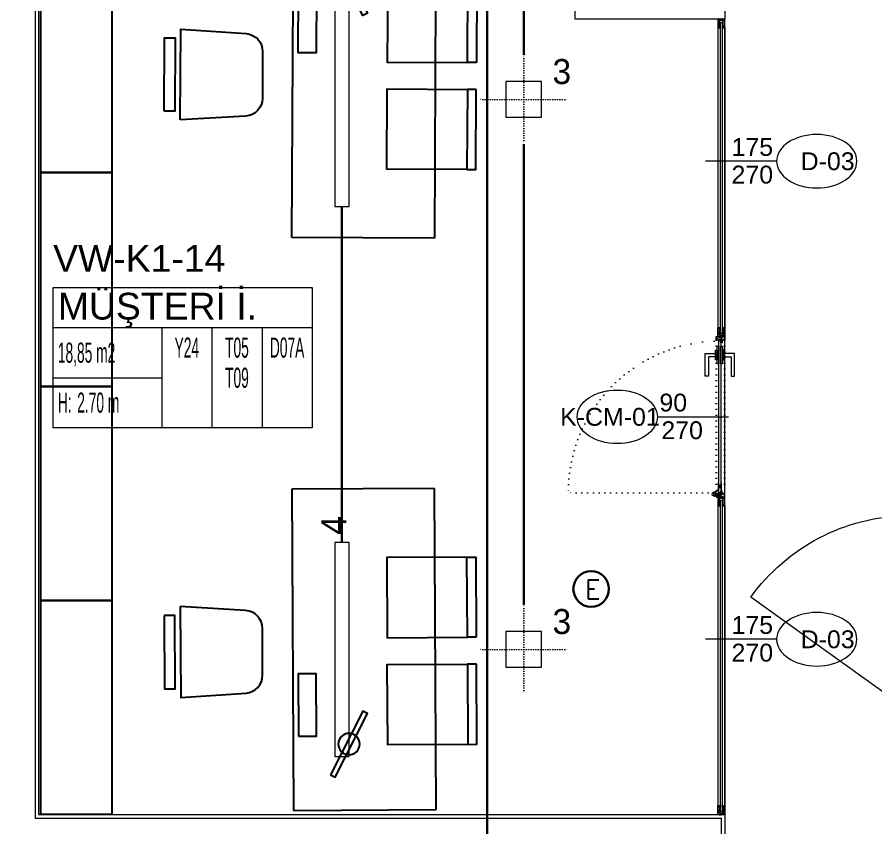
# Model space of a CAD drawing. Extents: x -2012 to 34975, y -1043 to 8321.
# Drawn here: x 18085.8 to 18567.6, y 3357.1 to 3811.6 of the extents above; entities that cross this region are included whole.
import ezdxf
from ezdxf.enums import TextEntityAlignment as Align

# ---------------------------------------------------------------- set-up
doc = ezdxf.new("R2010")
doc.units = 0
doc.header["$LTSCALE"] = 25
doc.linetypes.add('DASHDOT', pattern=[1, 0.5, -0.25, 0, -0.25])
doc.linetypes.add('DOT2', pattern=[0.125, 0, -0.125])
doc.layers.get('0').update_dxf_attribs({"color": 9, "lineweight": 9})
for name, color, linetype, lineweight in [('0 @ 1', 9, 'Continuous', 9), ('00', 9, 'Continuous', 9), ('04', 9, 'Continuous', 9), ('05', 9, 'Continuous', 9), ('06C', 9, 'Continuous', 9), ('06D', 9, 'Continuous', 9), ('07K', 9, 'Continuous', 9), ('10', 9, 'Continuous', 9), ('14', 9, 'Continuous', 9), ('15', 9, 'Continuous', 9), ('20', 9, 'DOT2', 9), ('21_MAHAL', 9, 'Continuous', 9), ('22', 8, 'Continuous', 9), ('31', 9, 'Continuous', 9), ('E-ACİL AYDINLATMA KİTİ', 7, 'Continuous', 30), ('E-KABLO', 7, 'Continuous', 30)]:
    doc.layers.add(name, color=color, linetype=linetype, lineweight=lineweight)
doc.styles.add('Arial', font='arial.ttf', dxfattribs={"height": 2.5})
doc.styles.add('E-YAZI', font='txttw.shx')
doc.styles.add('MuuM_TEXT-STANDART', font='ARIALN.TTF')
doc.styles.add('TX-TEXT', font='')
doc.styles.get('TX-TEXT').set_extended_font_data('TrSah Futura Lt BT')
pattern_1 = [(225, (-604.72494, -2171.82614), (-0.0883883476, 0.0883883476), []), (135, (-604.72494, -2171.82614), (0.0883883476, 0.0883883476), [])]

# ---------------------------------------------------------------- blocks, each defined once
blk = doc.blocks.new('p-araba-polo')
blk.add_line((1.2557, 0.8419), (1.8967, 1.7338))
at = {"extrusion": (0, 0, -1)}
blk.add_arc((-1.2557, 0.8419), 1.0984, 125.7081, 179.024, dxfattribs=at)
blk = doc.blocks.new('0_doorno')
blk.add_lwpolyline([(4.5, 0), (12.5, 0)])
blk.add_ellipse((0, 0), major_axis=(-4.5, 0), ratio=0.666667)
at = {"style": 'Arial'}
blk.add_attdef('YUKSEKLIK', text='', height=2, dxfattribs=at).set_placement((5, 5.9), align=Align.TOP_LEFT)
blk.add_attdef('KAPINO', text='', height=1.4, dxfattribs=at).set_placement((-0.019, -0.035), align=Align.MIDDLE)
blk.add_attdef('GENISLIK', text='', height=2, dxfattribs=at).set_placement((5, -1.895), align=Align.BOTTOM_LEFT)
blk = doc.blocks.new('p-strahle-alüminyumdoğramaprofili')
at = {"layer": '10'}
h = blk.add_hatch(dxfattribs=at)
h.set_pattern_fill('NET', color=256, angle=315, style=0)
h.set_pattern_definition(pattern_1)
h.paths.add_polyline_path([(-4.62, 2.65), (-4.68, 2.65), (-4.72, 2.75), (-4.72, 2.8), (-4.69, 2.8), (-4.69, 2.92), (-4.98, 2.92), (-4.98, 2.8), (-4.95, 2.8), (-4.99, 2.65), (-5.08, 2.66), (-5.25, 2.28), (-5.14, 2.28), (-5.14, 2.33), (-4.98, 2.52, 0.2599), (-4.9, 2.28), (-4.66, 2.28, 0.382682)])
h.paths.add_polyline_path([(-4.86, 2.52), (-4.67, 2.52, -2.16717)], flags=16)
h = blk.add_hatch(dxfattribs=at)
h.set_pattern_fill('NET', color=256, angle=315, style=0)
h.set_pattern_definition(pattern_1)
h.paths.add_polyline_path([(-4.62, 0.88), (-4.68, 0.88), (-4.72, 0.77), (-4.72, 0.73), (-4.69, 0.73), (-4.69, 0.6), (-4.98, 0.6), (-4.98, 0.73), (-4.95, 0.73), (-4.99, 0.88), (-5.08, 0.87), (-5.25, 1.24), (-5.14, 1.24), (-5.14, 1.2), (-4.98, 1.01, -0.2599), (-4.9, 1.24), (-4.66, 1.24, -0.382682)])
h.paths.add_polyline_path([(-4.86, 1), (-4.67, 1, 2.16717)], flags=16)
h = blk.add_hatch(dxfattribs=at)
h.set_pattern_fill('NET', color=256, angle=315, style=0)
h.set_pattern_definition([(225, (-608.45214, -2173.53612), (-0.0883883476, 0.0883883476), []), (135, (-608.45214, -2173.53612), (0.0883883476, 0.0883883476), [])])
h.paths.add_polyline_path([(-3.45, 2.28), (-3.45, 2.57), (-4.49, 2.57), (-4.49, 2.28)])
h = blk.add_hatch(dxfattribs=at)
h.set_pattern_fill('NET', color=256, angle=315, style=0)
h.set_pattern_definition([(225, (-608.45214, -2180.04526), (-0.0883883476, 0.0883883476), []), (135, (-608.45214, -2180.04526), (0.0883883476, 0.0883883476), [])])
h.paths.add_polyline_path([(-3.45, 0.93), (-3.45, 1.24), (-4.49, 1.24), (-4.49, 0.93)])
h = blk.add_hatch(dxfattribs=at)
h.set_pattern_fill('NET', color=256, angle=315, style=0)
h.set_pattern_definition([(225, (-629.50454, -2177.58922), (-0.0883883476, 0.0883883476), []), (135, (-629.50454, -2177.58922), (0.0883883476, 0.0883883476), [])])
h.paths.add_polyline_path([(0, 0.68), (0, 1.75), (-0.18, 1.75), (-0.18, 0.68)])
for points in [[(-5.08, 2.66), (-5.25, 2.28)], [(-5.09, 0.88), (-5.25, 1.24)], [(-4.98, 2.52), (-5.14, 2.33), (-5.14, 2.28)], [(-4.98, 1.01), (-5.14, 1.2), (-5.14, 1.24)], [(-4.92, 3.6), (-4.92, 3.16), (-4.61, 3.16), (-4.61, 2.87), (-4.52, 2.87), (-4.62, 2.65), (-4.68, 2.65), (-4.72, 2.75), (-4.72, 2.8), (-4.69, 2.8), (-4.69, 3.05), (-4.98, 3.05), (-4.98, 2.8), (-4.95, 2.8), (-4.99, 2.65), (-5.08, 2.66), (-5.07, 3.76), (-0.11, 3.76)], [(-4.69, 2.92), (-4.98, 2.92)], [(-4.71, 0.6), (-4.98, 0.6)], [(-2.83, 0.2), (-2.67, 0.2), (-2.67, -0.04), (-4.87, -0.04), (-4.87, 0.19), (-4.57, 0.19), (-4.57, 0.73), (-2.67, 0.73)], [(-4.52, 2.87), (-4.49, 2.87), (-4.49, 2.26)], [(-4.49, 0.93), (-4.49, 0.93), (-4.49, 1.26)], [(-3.45, 2.26), (-3.45, 2.57)], [(-3.45, 1.26), (-3.45, 0.93)], [(-2.08, 0.93), (-2.08, 2.57)], [(-0.18, 0.68), (0, 0.68), (0, 1.75)], [(-0.18, 1.75), (0, 1.75)]]:
    blk.add_lwpolyline(points, dxfattribs=at)
for points in [[(-0.18, 2.74), (-0.18, 2.21), (0, 2.21), (0, 2.08), (-0.18, 2.08), (-0.18, 0.43), (0, 0.43), (0, 0), (-0.12, 0), (-0.12, -0.24), (-5.09, -0.24), (-5.09, 0.88), (-4.98, 0.88), (-4.94, 0.7), (-4.99, 0.7), (-4.99, 0.33), (-4.71, 0.33), (-4.71, 0.88), (-4.56, 0.88), (-4.52, 0.93), (-1.28, 0.93), (-1.2, 1.22), (-0.9, 1.22), (-0.9, 0.62), (-0.58, 0.62), (-0.58, 2.74)], [(-2.03, 0.78), (-1.35, 0.78), (-1.35, 0.08), (-1.28, 0.04), (-1.28, -0.04), (-2.09, -0.04), (-2.09, 0.1), (-2.03, 0.15)]]:
    blk.add_lwpolyline(points, close=True, dxfattribs=at)
for points in [[(-0.57, 3.26), (-0.57, 3.62), (-4.89, 3.62), (-4.89, 3.65, 0.561743), (-4.97, 3.66, 0.595966), (-4.92, 3.6, -2.204878)], [(-4.67, 2.52), (-4.86, 2.52, 1)], [(-4.67, 1), (-4.86, 1, -1)], [(-4.61, 2.87), (-4.49, 3.45, -0.833203), (-4.18, 3.44, -0.447088)], [(-4.49, 2.57), (-1.23, 2.57, -0.414214), (-0.9, 2.25), (-0.9, 1.22)], [(-4.18, 3.44), (-4.18, 2.99, 0.414214), (-4.07, 2.89), (-0.82, 2.89), (-0.82, 3.62)], [(-2.67, 0.73), (-2.67, 0.32), (-2.83, 0.32, 1), (-2.83, 0.2, -1)], [(-0.11, 3.76), (-0.11, 3.62), (-0.45, 3.62), (-0.45, 3.14, -1), (-0.66, 3.14)], [(-0.66, 3.14, -0.305404), (-0.57, 3.26, -5.773092)]]:
    blk.add_lwpolyline(points, format="xyb", dxfattribs=at)
for centre, radius, start, end in [((-4.73, 2.47), 0.253, 168.6676, 234.1258), ((-4.73, 1.06), 0.253, 125.8742, 191.3324), ((-4.77, 2.44), 0.125, 139.5402, 40.4598), ((-4.77, 1.08), 0.125, 319.5402, 220.4598), ((-4.84, 2.48), 0.273, 305.9738, 36.4289), ((-4.84, 1.04), 0.273, 323.5711, 54.0262)]:
    blk.add_arc(centre, radius, start, end, dxfattribs=at)
blk = doc.blocks.new('*U659')
at = {"layer": '06D'}
for points in [[(4.95, 4), (173.04, 4)], [(4.95, 0), (173.02, 0)]]:
    blk.add_lwpolyline(points, dxfattribs=at)
at = {"layer": '15'}
for points in [[(1.96, 2.5), (176.03, 2.5)], [(176.03, 1.5), (1.96, 1.5)]]:
    blk.add_lwpolyline(points, dxfattribs=at)
at = {"layer": '0 @ 1', "linetype": 'Continuous', "xscale": -1}
blk.add_blockref('p-strahle-alüminyumdoğramaprofili', (-0.12, 0.24), dxfattribs=at)
at = {"layer": '0 @ 1', "linetype": 'Continuous'}
blk.add_blockref('p-strahle-alüminyumdoğramaprofili', (178.11, 0.24), dxfattribs=at)
blk = doc.blocks.new('g-kapı kolu-p')
for points in [[(11.85, 8.21), (-0.95, 8.21), (-0.95, 2.41), (0.95, 2.41), (0.95, 6.31), (11.85, 6.31), (11.85, 8.21)], [(11.85, -8.21), (-0.95, -8.21), (-0.95, -2.41), (0.95, -2.41), (0.95, -6.31), (11.85, -6.31), (11.85, -8.21)]]:
    blk.add_lwpolyline(points)
for points in [[(-5, 0.5), (5, 0.5), (5, 1.5), (-5, 1.5)], [(-2.65, 1.5), (2.65, 1.5), (2.65, 2.41), (-2.65, 2.41)], [(-5, -1.5), (5, -1.5), (5, -0.5), (-5, -0.5)], [(-2.65, -1.5), (2.65, -1.5), (2.65, -2.41), (-2.65, -2.41)]]:
    blk.add_lwpolyline(points, close=True)
blk = doc.blocks.new('k-cambölme-kapı-p')
at = {"layer": '10'}
h = blk.add_hatch(dxfattribs=at)
h.set_pattern_fill('NET', color=256, angle=135, style=0)
h.set_pattern_definition([(135, (3753.7029, 560.85184), (-0.0883883476, -0.0883883476), []), (225, (3753.7029, 560.85184), (0.0883883476, -0.0883883476), [])])
h.paths.add_polyline_path([(2.08, -0.06), (2.08, 0.02), (2.07, 0.04), (2.05, 0.07), (2.01, 0.09), (1.98, 0.1), (1.97, 0.1), (1.97, -0.29), (1.94, -0.29), (1.94, -0.43), (1.88, -0.49), (1.67, -0.49), (1.82, -0.29), (1.73, -0.29), (1.53, -0.5), (1.44, -0.5), (1.62, -0.32), (1.62, -0.29), (1.51, -0.29), (1.34, -0.42), (1.32, -0.44), (1.3, -0.48), (1.29, -0.51), (1.26, -0.57), (1.26, -0.31), (1.32, -0.29), (1.23, -0.29), (1.23, -0.53), (1.23, -0.59), (1.24, -0.62), (1.26, -0.64), (3.47, -0.64), (3.47, -0.58), (3.38, -0.35), (3.38, -0.3), (3.42, -0.25), (3.42, -0.2), (3.38, -0.16), (2.73, -0.16), (2.74, -0.2), (2.91, -0.2, -1), (2.91, -0.25)])
h.paths.add_polyline_path([(2.05, -0.18), (2.05, -0.21), (2.08, -0.23), (2.11, -0.24), (2.15, -0.25), (2.95, -0.27), (2.92, -0.29), (2.55, -0.29), (2.54, -0.31), (2.52, -0.33), (2.5, -0.34), (2.48, -0.34), (2.46, -0.34), (2.44, -0.32), (2.42, -0.3), (2.08, -0.3), (1.99, -0.11), (1.99, -0.07), (2.05, -0.07)], flags=16)
h.paths.add_polyline_path([(2.41, -0.34), (2.51, -0.5), (2.08, -0.5), (2.08, -0.34)], flags=16)
h.paths.add_polyline_path([(2.55, -0.33), (2.89, -0.33), (2.94, -0.33), (3.28, -0.34, 0.166992), (3.34, -0.55), (2.72, -0.55), (2.55, -0.36)], flags=16)
h.paths.add_polyline_path([(3.02, -0.22), (3.02, -0.2), (3.33, -0.2, 0.10606), (3.29, -0.33), (3.01, -0.27)], flags=16)
h = blk.add_hatch(dxfattribs=at)
h.set_pattern_fill('NET', color=256, angle=135, style=0)
h.set_pattern_definition([(45, (474.94443, 2280.71206), (0.0883883476, -0.0883883476), []), (315, (474.94443, 2280.71206), (-0.0883883476, -0.0883883476), [])])
h.paths.add_polyline_path([(87.27, -0.16), (87.26, -0.2), (87.09, -0.2, 1), (87.09, -0.25), (87.92, -0.25), (87.92, -0.01), (87.93, 0.03), (87.96, 0.05), (88, 0.07), (88.03, 0.07), (88.03, -0.29), (88.06, -0.29), (88.06, -0.43), (88.12, -0.49), (88.33, -0.49), (88.18, -0.29), (88.27, -0.29), (88.47, -0.5), (88.56, -0.5), (88.38, -0.32), (88.38, -0.29), (88.49, -0.29), (88.66, -0.42), (88.68, -0.44), (88.7, -0.48), (88.71, -0.51), (88.74, -0.57), (88.74, -0.31), (88.68, -0.29), (88.77, -0.29), (88.77, -0.53), (88.77, -0.59), (88.76, -0.62), (88.74, -0.64), (86.53, -0.64), (86.53, -0.58), (86.62, -0.35), (86.62, -0.3), (86.58, -0.25), (86.58, -0.2), (86.62, -0.16)])
h.paths.add_polyline_path([(87.28, -0.55), (87.45, -0.36), (87.45, -0.33), (87.11, -0.33), (87.06, -0.33), (87.03, -0.31), (86.99, -0.27), (86.98, -0.22), (86.98, -0.2), (86.67, -0.2, -0.292264), (86.66, -0.55)], flags=16)
h.paths.add_polyline_path([(87.48, -0.51), (87.59, -0.51), (87.53, -0.43)], flags=16)
h.paths.add_polyline_path([(87.56, -0.4), (87.69, -0.5), (87.92, -0.5), (87.92, -0.34), (87.59, -0.34)], flags=16)
h.paths.add_polyline_path([(87.62, -0.53), (87.71, -0.62), (87.71, -0.53)], flags=16)
at = {"layer": '10', "linetype": 'DASHDOT', "ltscale": 0.05}
for points in [[(1.71, 2.14), (1.71, 4.9)], [(3.22, 3.63), (0.2, 3.63)], [(6.13, 1.44), (6.13, -0.55)]]:
    blk.add_lwpolyline(points, dxfattribs=at)
at = {"layer": '10'}
for points in [[(1.97, -0.29), (1.97, 2.13), (2.05, 2.13), (2.05, 2.28, 0.414214), (1.89, 2.44), (0.08, 2.44, 0.414214), (0, 2.36), (0, -2.36, 0.414214), (0.08, -2.44), (2.05, -2.44), (2.05, -2.25), (2.05, -2.23), (2.05, -2.23), (2.05, -2.23), (2.05, -2.23), (2.05, -2.23), (2.05, -0.89)], [(88.03, -0.29), (88.03, 2.13), (87.95, 2.13), (87.95, 2.28, -0.414214), (88.11, 2.44), (89.92, 2.44, -0.414214), (90, 2.36), (90, -2.36, -0.414214), (89.92, -2.44), (87.95, -2.44), (87.95, -2.25), (87.95, -2.23), (87.95, -2.23), (87.95, -2.23), (87.95, -2.23), (87.95, -2.23), (87.95, -0.89)], [(1.51, -0.29), (1.34, -0.42), (1.32, -0.44), (1.3, -0.48), (1.29, -0.51), (1.26, -0.57), (1.26, -0.31), (1.32, -0.29), (1.23, -0.29), (1.23, -0.53), (1.23, -0.59), (1.24, -0.62), (1.26, -0.64), (3.47, -0.64), (3.47, -0.58), (3.38, -0.35), (3.38, -0.3), (3.42, -0.25), (3.42, -0.2), (3.38, -0.16), (2.73, -0.16), (2.74, -0.2), (2.91, -0.2, -1), (2.91, -0.25, -1)], [(88.49, -0.29), (88.66, -0.42), (88.68, -0.44), (88.7, -0.48), (88.71, -0.51), (88.74, -0.57), (88.74, -0.31), (88.68, -0.29), (88.77, -0.29), (88.77, -0.53), (88.77, -0.59), (88.76, -0.62), (88.74, -0.64), (86.53, -0.64), (86.53, -0.58), (86.62, -0.35), (86.62, -0.3), (86.58, -0.25), (86.58, -0.2), (86.62, -0.16), (87.27, -0.16), (87.26, -0.2), (87.09, -0.2, 1), (87.09, -0.25, 1)], [(86.66, -0.55), (87.28, -0.55), (87.45, -0.36), (87.45, -0.33), (87.11, -0.33), (87.06, -0.33), (87.03, -0.31), (86.99, -0.27), (86.98, -0.22), (86.98, -0.2), (86.67, -0.2, 1)]]:
    blk.add_lwpolyline(points, format="xyb", dxfattribs=at)
for points in [[(1.82, 2.27), (0.16, 2.27), (0.16, 2.03), (0.38, 2.03), (0.38, 1.92), (0.22, 1.92), (0.22, 1.16), (0.35, 1.16), (0.35, -0.41), (0.22, -0.41), (0.22, -1.23), (0.36, -1.23), (0.36, -1.38), (0.16, -1.38), (0.16, -2.24), (1.82, -2.24), (1.82, -1.72), (1.62, -1.72), (1.62, -1.58), (1.82, -1.58), (1.82, -1.37), (1.61, -1.37), (1.61, -1.24), (1.74, -1.24), (1.74, -0.85), (1.06, -0.85), (1.06, -0.13), (1.5, -0.13), (1.5, 1.92), (1.57, 2.03), (1.82, 2.03), (1.82, 2.27)], [(0.69, 3.63), (0.69, 2.44)], [(0.69, 2.27), (0.69, -0.24), (1.06, -0.24)], [(1.06, 2.44), (1.06, 2.86)], [(1.06, -0.13), (1.06, 2.27)], [(1.5, 1.92), (1.06, 1.92)], [(1.17, 1.92), (1.17, -0.13)], [(2.91, -0.25), (2.08, -0.06), (2.08, 0.02), (2.07, 0.04), (2.05, 0.07), (2.01, 0.09), (1.98, 0.1), (1.97, 0.1)], [(3.84, 0.88), (2.63, 3.22)], [(4.07, 1.27), (2.67, 3.99)], [(8.14, 0.88), (8.14, 1.27), (4.07, 1.27)], [(5.3, 0.88), (5.3, -0.16)], [(5.5, 1.27), (5.77, 0.97), (5.77, 0.88)], [(5.59, 0.88), (5.59, -0.16)], [(6.76, 1.27), (6.49, 0.97), (6.49, 0.88)], [(6.67, 0.88), (6.67, -0.16)], [(6.96, 0.88), (6.96, -0.16)], [(87.09, -0.25), (87.92, -0.25), (87.92, -0.01), (87.93, 0.03), (87.96, 0.05), (88, 0.07), (88.03, 0.07)], [(88.18, 2.27), (89.84, 2.27), (89.84, 2.03), (89.62, 2.03), (89.62, 1.92), (89.78, 1.92), (89.78, 1.16), (89.65, 1.16), (89.65, -0.41), (89.78, -0.41), (89.78, -1.23), (89.64, -1.23), (89.64, -1.38), (89.84, -1.38), (89.84, -2.24), (88.18, -2.24), (88.18, -1.72), (88.38, -1.72), (88.38, -1.58), (88.18, -1.58), (88.18, -1.37), (88.39, -1.37), (88.39, -1.24), (88.26, -1.24), (88.26, -0.85), (88.94, -0.85), (88.94, -0.13), (88.5, -0.13), (88.5, 1.92), (88.43, 2.03), (88.18, 2.03), (88.18, 2.27)], [(2.05, -0.89), (3.59, -0.89), (3.59, -0.64), (1.23, -0.64), (1.23, -0.29), (1.97, -0.29)], [(1.62, -0.29), (1.62, -0.32), (1.44, -0.5), (1.53, -0.5), (1.73, -0.29)], [(1.82, -0.29), (1.67, -0.49), (1.88, -0.49), (1.94, -0.43), (1.94, -0.29)], [(3.34, -0.55), (2.72, -0.55), (2.55, -0.36), (2.55, -0.33), (2.89, -0.33), (2.94, -0.33)], [(3.28, -0.34), (3.28, -0.34), (2.94, -0.33)], [(3.01, -0.27), (3.02, -0.22), (3.02, -0.2), (3.33, -0.2)], [(3.01, -0.27), (3.29, -0.33), (3.29, -0.33)], [(4.06, -0.16), (4.06, -0.55), (8.14, -0.55)], [(8.14, -0.55), (8.14, -0.16)], [(87.95, -0.89), (86.41, -0.89), (86.41, -0.64), (88.77, -0.64), (88.77, -0.29), (88.03, -0.29)], [(87.59, -0.51), (87.53, -0.43), (87.48, -0.51), (87.59, -0.51)], [(88.18, -0.29), (88.33, -0.49), (88.12, -0.49), (88.06, -0.43), (88.06, -0.29)], [(88.38, -0.29), (88.38, -0.32), (88.56, -0.5), (88.47, -0.5), (88.27, -0.29)]]:
    blk.add_lwpolyline(points, dxfattribs=at)
for points in [[(1.99, -0.07), (2.05, -0.07), (2.05, -0.18), (2.05, -0.21), (2.08, -0.23), (2.11, -0.24), (2.15, -0.25), (2.95, -0.27), (2.92, -0.29), (2.55, -0.29), (2.54, -0.31), (2.52, -0.33), (2.5, -0.34), (2.48, -0.34), (2.46, -0.34), (2.44, -0.32), (2.42, -0.3), (2.08, -0.3), (1.99, -0.11)], [(2.08, -0.5), (2.08, -0.34), (2.41, -0.34), (2.51, -0.5), (2.51, -0.5)], [(87.92, -0.5), (87.92, -0.34), (87.59, -0.34), (87.56, -0.4), (87.69, -0.5)], [(87.62, -0.53), (87.71, -0.53), (87.71, -0.62)]]:
    blk.add_lwpolyline(points, close=True, dxfattribs=at)
blk.add_circle((1.71, 3.65), 1.02, dxfattribs=at)
for centre, start, end in [((3.6, -0.37), 176.143, 214.0649), ((3.6, -0.37), 148.8979, 173.1144), ((86.4, -0.37), 325.9351, 31.1021)]:
    blk.add_arc(centre, 0.322, start, end, dxfattribs=at)
at = {"layer": '15', "linetype": 'DOT2'}
blk.add_lwpolyline([(2.48, 0.36), (2.48, 85.36)], dxfattribs=at)
at = {"layer": '15'}
blk.add_lwpolyline([(2.58, 0.88), (87.42, 0.88), (87.52, 0.78), (87.52, -0.05), (87.42, -0.16), (2.58, -0.16), (2.58, -0.16), (2.48, -0.05), (2.48, 0.78), (2.58, 0.88)], dxfattribs=at)
at = {"layer": '15', "linetype": 'DOT2'}
blk.add_arc((2.48, 0.36), 85.04, 0, 90, dxfattribs=at)
at = {"layer": '20'}
for p, q in [((87.95, 2.43), (2.05, 2.43)), ((87.95, 2.13), (2.05, 2.13)), ((87.95, -2.23), (2.05, -2.23)), ((87.95, -2.44), (2.05, -2.44))]:
    blk.add_line(p, q, dxfattribs=at)
at = {"layer": '06C', "xscale": -1}
blk.add_blockref('g-kapı kolu-p', (79.64, 0.38), dxfattribs=at)
blk = doc.blocks.new('0_roomno2')
blk.add_lwpolyline([(19.375, -10.5), (0, -10.5), (0, 0), (19.375, 0)], close=True)
for points in [[(0, -3), (19.375, -3)], [(8.125, -3), (8.125, -10.5)], [(11.875, -3), (11.875, -10.5)], [(15.625, -3), (15.625, -10.5)], [(0, -6.75), (8.125, -6.75)]]:
    blk.add_lwpolyline(points)
at = {"style": 'MuuM_TEXT-STANDART', "width": 0.6}
blk.add_text('H:', height=1.5, dxfattribs=at).set_placement((0.35, -8.608), align=Align.MIDDLE_LEFT)
at = {"style": 'Arial'}
blk.add_attdef('ODANO', (0, 1.17), '', height=2, dxfattribs=at)
blk.add_attdef('MEKANADI', text='', height=2, dxfattribs=at).set_placement((0.35, -3), align=Align.BOTTOM_LEFT)
at = {"style": 'MuuM_TEXT-STANDART', "width": 0.6}
for tag, p in [('YER01', (10, -4.5)), ('TAVAN01', (13.75, -4.5)), ('DUVAR01', (17.5, -4.5)), ('YER02', (10, -6.75)), ('TAVAN02', (13.75, -6.75)), ('DUVAR02', (17.5, -6.75)), ('YER03', (10, -9)), ('TAVAN03', (13.75, -9)), ('DUVAR03', (17.5, -9))]:
    blk.add_attdef(tag, text='', height=1.5, dxfattribs=at).set_placement(p, align=Align.MIDDLE_CENTER)
for tag, p in [('M2', (0.35, -4.875)), ('TEMIZTAVANYUKSEKLIGI', (1.8, -8.608))]:
    blk.add_attdef(tag, text='', height=1.5, dxfattribs=at).set_placement(p, align=Align.MIDDLE_LEFT)
blk = doc.blocks.new('m-vw-sandalye-02')
at = {"lineweight": -3, "ltscale": 0.5}
for points in [[(-22.5, 0), (-22.5, -5), (22.5, -5), (22.5, 0)], [(-22.5, -5), (22.5, -5), (22.5, -50), (-22.5, -50)]]:
    blk.add_lwpolyline(points, close=True, dxfattribs=at)
blk = doc.blocks.new('m-vw-sandalye')
at = {"lineweight": -3, "ltscale": 0.5}
blk.add_lwpolyline([(-20.5, 0), (20.5, 0), (20.5, -6), (-20.5, -6)], close=True, dxfattribs=at)
blk.add_lwpolyline([(-25.5, -9), (25.5, -9), (23.11, -45.65, -0.395265), (13.13, -55), (-13.13, -55, -0.395265), (-23.11, -45.65)], format="xyb", close=True, dxfattribs=at)
blk = doc.blocks.new('m-vw-çalışma-p-01')
at = {"lineweight": -3, "ltscale": 0.5}
for p, q in [((11.93, 179.03), (91.93, 179.03)), ((11.93, -0.97), (11.93, 179.03)), ((91.93, 179.03), (91.93, -0.97)), ((91.93, -0.97), (11.93, -0.97))]:
    blk.add_line(p, q, dxfattribs=at)
for points in [[(32.8, 159.16), (35.47, 160.53), (53.74, 124.95), (51.08, 123.58)], [(15, 137.5), (25, 137.5), (25, 102.5), (15, 102.5)]]:
    blk.add_lwpolyline(points, close=True, dxfattribs=at)
blk.add_circle((43.27, 142.05), 6, dxfattribs=at)
at = {"lineweight": -3, "ltscale": 0.5, "xscale": -1, "rotation": 270}
blk.add_blockref('m-vw-sandalye-02', (115, 120), dxfattribs=at)
at = {"lineweight": -3, "rotation": 90}
blk.add_blockref('m-vw-sandalye', (-60, 90), dxfattribs=at)
at = {"lineweight": -3, "ltscale": 0.5, "rotation": 270}
blk.add_blockref('m-vw-sandalye-02', (115, 60), dxfattribs=at)
blk = doc.blocks.new('m-çalışma dolap modül')
at = {"lineweight": -3, "ltscale": 0.5}
blk.add_lwpolyline([(0, 40), (120, 40), (120, 0), (0, 0)], close=True, dxfattribs=at)
blk = doc.blocks.new('p-bur-VW-ayd 4')
at = {"linetype": 'ByBlock'}
blk.add_lwpolyline([(-60, -11.5), (60, -11.5), (60, -3.5), (-60, -3.5), (-60, -11.5)], close=True, dxfattribs=at)
at = {"insert": (64.34, 4.06), "char_height": 14, "width": 14.596, "attachment_point": 1, "style": 'TX-TEXT'}
blk.add_mtext('4', dxfattribs=at)
blk = doc.blocks.new('p-bur-vw- aydınlatma 3')
at = {"linetype": 'DOT2', "ltscale": 0.4}
for q in [(0, 25), (-25, 0), (0, -25), (25, 0)]:
    blk.add_line((0, 0), q, dxfattribs=at)
at = {"linetype": 'ByBlock'}
blk.add_lwpolyline([(0, 10), (-10, 10), (-10, -10), (10, -10), (10, 10), (0, 10)], dxfattribs=at)
at = {"insert": (16.13, 22.65), "char_height": 14, "width": 14.596, "attachment_point": 1, "style": 'TX-TEXT'}
blk.add_mtext('3', dxfattribs=at)
blk = doc.blocks.new('100_ACİL AYDINLATMA KİTİ')
at = {"layer": 'E-ACİL AYDINLATMA KİTİ', "color": 3}
blk.add_circle((0, 0), 1.251, dxfattribs=at)
at = {"layer": 'E-ACİL AYDINLATMA KİTİ', "color": 3, "style": 'E-YAZI'}
blk.add_text('E', height=1.34, dxfattribs=at).set_placement((-0.448, -0.694))

msp = doc.modelspace()

# ---------------------------------------------------------------- linework, layer by layer
msp.add_lwpolyline([(18482.84, 3364.5), (18482.84, 3810.5)])
at = {"layer": '00'}
msp.add_lwpolyline([(17680.84, 3892.5), (18173.34, 3892.5), (18173.34, 3872.5), (18095.84, 3872.5), (18095.84, 3362.5), (18480.84, 3362.5), (18480.84, 3297.5), (18465.84, 3297.5), (18465.84, 3347.5), (18340.84, 3347.5), (18340.84, 3157.5), (18400.84, 3157.5), (18400.84, 3142.5), (18277.64, 3142.5), (18277.64, 3157.5), (18325.84, 3157.5), (18325.84, 3347.5)], dxfattribs=at)
at = {"layer": '06D'}
msp.add_line((18482.84, 3369.08), (18482.84, 3810.5), dxfattribs=at)
at = {"layer": '14'}
for points in [[(18767.84, 3970.5), (18767.84, 3970.5), (18482.84, 3970.5), (18482.84, 3810.5), (18398.84, 3810.5), (18398.84, 3870.5), (18321.34, 3870.5), (18321.34, 3888.7)], [(18175.34, 3888.7), (18175.34, 3870.5), (18097.84, 3870.5), (18097.84, 3364.5), (18482.84, 3364.5), (18482.84, 3297.5)]]:
    msp.add_lwpolyline(points, dxfattribs=at)
at = {"layer": 'E-KABLO', "color": 6}
for p, q in [((18370.06, 3790.43, 0), (18370.06, 3843.45, 0)), ((18349.47, 3337.48), (18349.47, 3839.12)), ((18370.06, 3740.43, 0), (18370.06, 3482.09, 0)), ((18268, 3705.43), (18268, 3517.09))]:
    msp.add_line(p, q, dxfattribs=at)

# ---------------------------------------------------------------- block references
at = {"linetype": 'Continuous', "rotation": 270}
for p in [(18478.84, 3810.49), (18478.84, 3542.49)]:
    msp.add_blockref('*U659', p, dxfattribs=at)
at = {"layer": '04', "xscale": 100, "yscale": 100, "zscale": 100, "rotation": 90}
msp.add_blockref('p-araba-polo', (18670.84, 3296.73), dxfattribs=at)
at = {"layer": '05', "lineweight": -3}
for name, p, rotation in [('m-vw-çalışma-p-01', (18228, 3689.16), 359.7121729643964), ('m-çalışma dolap modül', (18139.01, 3724.5), 90), ('m-çalışma dolap modül', (18139.01, 3604.5), 90), ('m-çalışma dolap modül', (18139.01, 3484.5), 90), ('m-çalışma dolap modül', (18139.01, 3364.5), 90)]:
    msp.add_blockref(name, p, dxfattribs=dict(at, rotation=rotation))
at = {"layer": '05', "lineweight": -3, "xscale": -1, "rotation": 180.2878270356036}
msp.add_blockref('m-vw-çalışma-p-01', (18228, 3545.84), dxfattribs=at)
at = {"layer": '07K', "rotation": 90}
msp.add_blockref('k-cambölme-kapı-p', (18480.39, 3542.5), dxfattribs=at)
at = {"layer": '21_MAHAL'}
ref = msp.add_blockref('0_roomno2', (18106.01, 3660.05), dxfattribs=dict(at, xscale=7.5, yscale=7.5, zscale=7.5))
ref.add_attrib('ODANO', 'VW-K1-14', (18106.01, 3668.82), dxfattribs={"layer": '0', "height": 15, "style": 'Arial'})
ref.add_attrib('MEKANADI', 'MÜŞTERİ İ.', dxfattribs={"layer": '0', "height": 15, "style": 'Arial'}).set_placement((18108.63, 3637.55), align=Align.BOTTOM_LEFT)
ref.add_attrib('M2', '18,85 m2', dxfattribs={"layer": '0', "height": 11.25, "style": 'MuuM_TEXT-STANDART', "width": 0.6}).set_placement((18108.63, 3623.48), align=Align.MIDDLE_LEFT)
ref.add_attrib('TEMIZTAVANYUKSEKLIGI', '2.70 m', dxfattribs={"layer": '0', "height": 11.25, "style": 'MuuM_TEXT-STANDART', "width": 0.6}).set_placement((18119.51, 3595.49), align=Align.MIDDLE_LEFT)
ref.add_attrib('YER01', 'Y24', dxfattribs={"layer": '0', "height": 11.25, "style": 'MuuM_TEXT-STANDART', "width": 0.6}).set_placement((18181.01, 3626.3), align=Align.MIDDLE_CENTER)
ref.add_attrib('TAVAN01', 'T05', dxfattribs={"layer": '0', "height": 11.25, "style": 'MuuM_TEXT-STANDART', "width": 0.6}).set_placement((18209.13, 3626.3), align=Align.MIDDLE_CENTER)
ref.add_attrib('DUVAR01', 'D07A', dxfattribs={"layer": '0', "height": 11.25, "style": 'MuuM_TEXT-STANDART', "width": 0.6}).set_placement((18237.26, 3626.3), align=Align.MIDDLE_CENTER)
ref.add_attrib('TAVAN02', 'T09', dxfattribs={"layer": '0', "height": 11.25, "style": 'MuuM_TEXT-STANDART', "width": 0.6}).set_placement((18209.13, 3609.42), align=Align.MIDDLE_CENTER)
at = {"layer": '22'}
ref = msp.add_blockref('0_doorno', (18534.42, 3730.8), dxfattribs=dict(at, xscale=-5, yscale=5, zscale=5))
ref.add_attrib('KAPINO', 'D-03', dxfattribs={"layer": '0', "height": 10, "style": 'Arial'}).set_placement((18540.54, 3730.8), align=Align.MIDDLE)
ref.add_attrib('GENISLIK', '175', dxfattribs={"layer": '0', "height": 10, "style": 'Arial'}).set_placement((18486.61, 3730.8), align=Align.BOTTOM_LEFT)
ref.add_attrib('YUKSEKLIK', '270', dxfattribs={"layer": '0', "height": 10, "style": 'Arial'}).set_placement((18486.61, 3728.3), align=Align.TOP_LEFT)
ref = msp.add_blockref('0_doorno', (18422.48, 3587.5), dxfattribs=dict(at, xscale=5, yscale=5, zscale=5))
ref.add_attrib('KAPINO', 'K-CM-01', dxfattribs={"layer": '0', "height": 10, "style": 'Arial'}).set_placement((18418.38, 3587.5), align=Align.MIDDLE)
ref.add_attrib('GENISLIK', '90', dxfattribs={"layer": '0', "height": 10, "style": 'Arial'}).set_placement((18446.14, 3587.5), align=Align.BOTTOM_LEFT)
ref.add_attrib('YUKSEKLIK', '270', dxfattribs={"layer": '0', "height": 10, "style": 'Arial'}).set_placement((18447.25, 3585), align=Align.TOP_LEFT)
ref = msp.add_blockref('0_doorno', (18534.42, 3462.8), dxfattribs=dict(at, xscale=-5, yscale=5, zscale=5))
ref.add_attrib('KAPINO', 'D-03', dxfattribs={"layer": '0', "height": 10, "style": 'Arial'}).set_placement((18540.54, 3462.8), align=Align.MIDDLE)
ref.add_attrib('GENISLIK', '175', dxfattribs={"layer": '0', "height": 10, "style": 'Arial'}).set_placement((18486.61, 3462.8), align=Align.BOTTOM_LEFT)
ref.add_attrib('YUKSEKLIK', '270', dxfattribs={"layer": '0', "height": 10, "style": 'Arial'}).set_placement((18486.61, 3460.3), align=Align.TOP_LEFT)
at = {"layer": '31', "linetype": 'ByBlock', "rotation": 90}
for p in [(18260.5, 3765.43), (18260.5, 3457.09)]:
    msp.add_blockref('p-bur-VW-ayd 4', p, dxfattribs=at)
at = {"layer": '31', "linetype": 'ByBlock'}
for p in [(18370.06, 3765.43, 0), (18370.06, 3457.09, 0)]:
    msp.add_blockref('p-bur-vw- aydınlatma 3', p, dxfattribs=at)
at = {"layer": 'E-ACİL AYDINLATMA KİTİ', "xscale": 8, "yscale": 8, "zscale": 8}
msp.add_blockref('100_ACİL AYDINLATMA KİTİ', (18407.85, 3491), dxfattribs=at)

doc.saveas('drawing.dxf')
